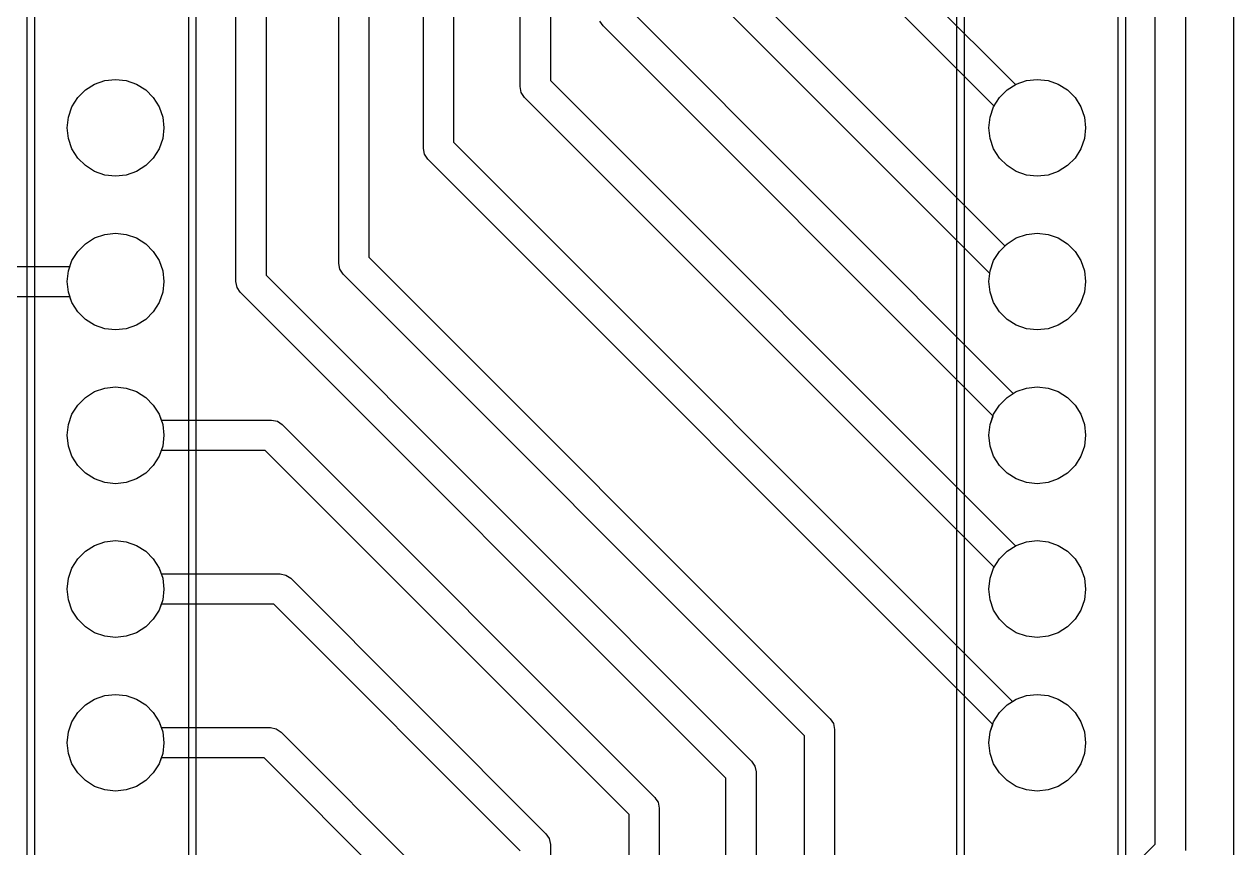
# Model space of a CAD drawing. Extents: x 10 to 287, y -200 to -10.
# Drawn here: x 134.95 to 154.95, y -115.45 to -101.85 of the extents above; entities that cross this region are included whole.
import ezdxf

# ---------------------------------------------------------------- set-up
doc = ezdxf.new("R2010")
doc.units = 0
doc.layers.add('BLACK', color=7, linetype='CONTINUOUS')

msp = doc.modelspace()

# ---------------------------------------------------------------- linework, layer by layer
at = {"layer": 'BLACK', "linetype": 'CONTINUOUS'}
for p, q in [((154.95, -116.496), (154.95, -58.9036)), ((154.15, -60.5), (154.15, -115.5)), ((153.65, -115.396), (153.65, -60.6036)), ((135, -130.36), (135, -86.92)), ((143.65, -86.9), (143.65, -102.776)), ((143.15, -102.88), (143.15, -87.15)), ((142.05, -87.9), (142.05, -103.796)), ((141.55, -103.9), (141.55, -88.15)), ((137.79, -89.59), (137.79, -127.69)), ((135.12, -89.65), (135.12, -127.63)), ((137.67, -127.63), (137.67, -89.65)), ((150.37, -127.69), (150.37, -92.13)), ((150.49, -92.19), (150.49, -127.63)), ((153.04, -127.63), (153.04, -92.19)), ((153.16, -92.13), (153.16, -130.36)), ((140.65, -93.3), (140.65, -105.696)), ((140.15, -105.8), (140.15, -93.4036)), ((138.95, -94), (138.95, -105.996)), ((138.45, -106.1), (138.45, -94.1036)), ((147.55, -99.0564), (151.341, -102.847)), ((150.987, -103.201), (147.123, -99.3368)), ((146.45, -100.796), (151.165, -105.511)), ((150.915, -105.968), (146.023, -101.077)), ((144.95, -101.596), (151.304, -107.95)), ((144.523, -101.877), (144.469, -101.796)), ((150.969, -108.322), (144.523, -101.877)), ((136.113, -102.839), (136.282, -102.78)), ((136.113, -102.839), (136.282, -102.78)), ((136.113, -102.839), (136.282, -102.78)), ((136.282, -102.78), (136.46, -102.76)), ((136.282, -102.78), (136.46, -102.76)), ((136.282, -102.78), (136.46, -102.76)), ((136.46, -102.76), (136.638, -102.78)), ((136.46, -102.76), (136.638, -102.78)), ((136.46, -102.76), (136.638, -102.78)), ((136.638, -102.78), (136.807, -102.839)), ((136.638, -102.78), (136.807, -102.839)), ((136.638, -102.78), (136.807, -102.839)), ((143.65, -102.776), (151.341, -110.467)), ((151.353, -102.839), (151.522, -102.78)), ((151.353, -102.839), (151.522, -102.78)), ((151.353, -102.839), (151.522, -102.78)), ((151.522, -102.78), (151.7, -102.76)), ((151.522, -102.78), (151.7, -102.76)), ((151.522, -102.78), (151.7, -102.76)), ((151.7, -102.76), (151.878, -102.78)), ((151.7, -102.76), (151.878, -102.78)), ((151.7, -102.76), (151.878, -102.78)), ((151.878, -102.78), (152.047, -102.839)), ((151.878, -102.78), (152.047, -102.839)), ((151.878, -102.78), (152.047, -102.839)), ((135.835, -103.061), (135.961, -102.935)), ((135.835, -103.061), (135.961, -102.935)), ((135.835, -103.061), (135.961, -102.935)), ((135.961, -102.935), (136.113, -102.839)), ((135.961, -102.935), (136.113, -102.839)), ((135.961, -102.935), (136.113, -102.839)), ((136.807, -102.839), (136.959, -102.935)), ((136.807, -102.839), (136.959, -102.935)), ((136.807, -102.839), (136.959, -102.935)), ((136.959, -102.935), (137.085, -103.061)), ((136.959, -102.935), (137.085, -103.061)), ((136.959, -102.935), (137.085, -103.061)), ((143.169, -102.976), (143.15, -102.88)), ((143.223, -103.057), (143.169, -102.976)), ((151.075, -103.061), (151.201, -102.935)), ((151.075, -103.061), (151.201, -102.935)), ((151.201, -102.935), (151.353, -102.839)), ((151.201, -102.935), (151.353, -102.839)), ((151.341, -102.847), (151.353, -102.839)), ((152.047, -102.839), (152.199, -102.935)), ((152.047, -102.839), (152.199, -102.935)), ((152.047, -102.839), (152.199, -102.935)), ((152.199, -102.935), (152.325, -103.061)), ((152.199, -102.935), (152.325, -103.061)), ((152.199, -102.935), (152.325, -103.061)), ((135.739, -103.213), (135.835, -103.061)), ((135.739, -103.213), (135.835, -103.061)), ((135.739, -103.213), (135.835, -103.061)), ((137.085, -103.061), (137.181, -103.213)), ((137.085, -103.061), (137.181, -103.213)), ((137.085, -103.061), (137.181, -103.213)), ((150.987, -110.821), (143.223, -103.057)), ((150.979, -103.213), (151.075, -103.061)), ((150.979, -103.213), (151.075, -103.061)), ((152.325, -103.061), (152.421, -103.213)), ((152.325, -103.061), (152.421, -103.213)), ((152.325, -103.061), (152.421, -103.213)), ((135.66, -103.56), (135.68, -103.382)), ((135.66, -103.56), (135.68, -103.382)), ((135.66, -103.56), (135.68, -103.382)), ((135.68, -103.382), (135.739, -103.213)), ((135.68, -103.382), (135.739, -103.213)), ((135.68, -103.382), (135.739, -103.213)), ((137.181, -103.213), (137.24, -103.382)), ((137.181, -103.213), (137.24, -103.382)), ((137.181, -103.213), (137.24, -103.382)), ((137.24, -103.382), (137.26, -103.56)), ((137.24, -103.382), (137.26, -103.56)), ((137.24, -103.382), (137.26, -103.56)), ((150.9, -103.56), (150.92, -103.382)), ((150.9, -103.56), (150.92, -103.382)), ((150.9, -103.56), (150.92, -103.382)), ((150.92, -103.382), (150.979, -103.213)), ((150.92, -103.382), (150.979, -103.213)), ((150.92, -103.382), (150.979, -103.213)), ((150.979, -103.213), (150.987, -103.201)), ((152.421, -103.213), (152.48, -103.382)), ((152.421, -103.213), (152.48, -103.382)), ((152.421, -103.213), (152.48, -103.382)), ((152.48, -103.382), (152.5, -103.56)), ((152.48, -103.382), (152.5, -103.56)), ((152.48, -103.382), (152.5, -103.56)), ((135.68, -103.738), (135.66, -103.56)), ((135.68, -103.738), (135.66, -103.56)), ((135.68, -103.738), (135.66, -103.56)), ((137.26, -103.56), (137.24, -103.738)), ((137.26, -103.56), (137.24, -103.738)), ((137.26, -103.56), (137.24, -103.738)), ((150.92, -103.738), (150.9, -103.56)), ((150.92, -103.738), (150.9, -103.56)), ((150.92, -103.738), (150.9, -103.56)), ((152.5, -103.56), (152.48, -103.738)), ((152.5, -103.56), (152.48, -103.738)), ((152.5, -103.56), (152.48, -103.738)), ((135.739, -103.907), (135.68, -103.738)), ((135.739, -103.907), (135.68, -103.738)), ((135.739, -103.907), (135.68, -103.738)), ((137.24, -103.738), (137.181, -103.907)), ((137.24, -103.738), (137.181, -103.907)), ((137.24, -103.738), (137.181, -103.907)), ((142.05, -103.796), (151.291, -113.038)), ((150.979, -103.907), (150.92, -103.738)), ((150.979, -103.907), (150.92, -103.738)), ((150.979, -103.907), (150.92, -103.738)), ((152.48, -103.738), (152.421, -103.907)), ((152.48, -103.738), (152.421, -103.907)), ((152.48, -103.738), (152.421, -103.907)), ((135.835, -104.059), (135.739, -103.907)), ((135.835, -104.059), (135.739, -103.907)), ((135.835, -104.059), (135.739, -103.907)), ((137.181, -103.907), (137.085, -104.059)), ((137.181, -103.907), (137.085, -104.059)), ((137.181, -103.907), (137.085, -104.059)), ((141.569, -103.996), (141.55, -103.9)), ((141.623, -104.077), (141.569, -103.996)), ((151.075, -104.059), (150.979, -103.907)), ((151.075, -104.059), (150.979, -103.907)), ((151.075, -104.059), (150.979, -103.907)), ((152.421, -103.907), (152.325, -104.059)), ((152.421, -103.907), (152.325, -104.059)), ((152.421, -103.907), (152.325, -104.059)), ((135.961, -104.185), (135.835, -104.059)), ((135.961, -104.185), (135.835, -104.059)), ((135.961, -104.185), (135.835, -104.059)), ((136.113, -104.281), (135.961, -104.185)), ((136.113, -104.281), (135.961, -104.185)), ((136.113, -104.281), (135.961, -104.185)), ((136.959, -104.185), (136.807, -104.281)), ((136.959, -104.185), (136.807, -104.281)), ((136.959, -104.185), (136.807, -104.281)), ((137.085, -104.059), (136.959, -104.185)), ((137.085, -104.059), (136.959, -104.185)), ((137.085, -104.059), (136.959, -104.185)), ((150.964, -113.417), (141.623, -104.077)), ((151.201, -104.185), (151.075, -104.059)), ((151.201, -104.185), (151.075, -104.059)), ((151.201, -104.185), (151.075, -104.059)), ((151.353, -104.281), (151.201, -104.185)), ((151.353, -104.281), (151.201, -104.185)), ((151.353, -104.281), (151.201, -104.185)), ((152.199, -104.185), (152.047, -104.281)), ((152.199, -104.185), (152.047, -104.281)), ((152.199, -104.185), (152.047, -104.281)), ((152.325, -104.059), (152.199, -104.185)), ((152.325, -104.059), (152.199, -104.185)), ((152.325, -104.059), (152.199, -104.185)), ((136.282, -104.34), (136.113, -104.281)), ((136.282, -104.34), (136.113, -104.281)), ((136.282, -104.34), (136.113, -104.281)), ((136.46, -104.36), (136.282, -104.34)), ((136.46, -104.36), (136.282, -104.34)), ((136.46, -104.36), (136.282, -104.34)), ((136.638, -104.34), (136.46, -104.36)), ((136.638, -104.34), (136.46, -104.36)), ((136.638, -104.34), (136.46, -104.36)), ((136.807, -104.281), (136.638, -104.34)), ((136.807, -104.281), (136.638, -104.34)), ((136.807, -104.281), (136.638, -104.34)), ((151.522, -104.34), (151.353, -104.281)), ((151.522, -104.34), (151.353, -104.281)), ((151.522, -104.34), (151.353, -104.281)), ((151.7, -104.36), (151.522, -104.34)), ((151.7, -104.36), (151.522, -104.34)), ((151.7, -104.36), (151.522, -104.34)), ((151.878, -104.34), (151.7, -104.36)), ((151.878, -104.34), (151.7, -104.36)), ((151.878, -104.34), (151.7, -104.36)), ((152.047, -104.281), (151.878, -104.34)), ((152.047, -104.281), (151.878, -104.34)), ((152.047, -104.281), (151.878, -104.34)), ((135.961, -105.475), (136.113, -105.379)), ((135.961, -105.475), (136.113, -105.379)), ((135.961, -105.475), (136.113, -105.379)), ((136.113, -105.379), (136.282, -105.32)), ((136.113, -105.379), (136.282, -105.32)), ((136.113, -105.379), (136.282, -105.32)), ((136.282, -105.32), (136.46, -105.3)), ((136.282, -105.32), (136.46, -105.3)), ((136.282, -105.32), (136.46, -105.3)), ((136.46, -105.3), (136.638, -105.32)), ((136.46, -105.3), (136.638, -105.32)), ((136.46, -105.3), (136.638, -105.32)), ((136.638, -105.32), (136.807, -105.379)), ((136.638, -105.32), (136.807, -105.379)), ((136.638, -105.32), (136.807, -105.379)), ((136.807, -105.379), (136.959, -105.475)), ((136.807, -105.379), (136.959, -105.475)), ((136.807, -105.379), (136.959, -105.475)), ((151.201, -105.475), (151.353, -105.379)), ((151.201, -105.475), (151.353, -105.379)), ((151.201, -105.475), (151.353, -105.379)), ((151.353, -105.379), (151.522, -105.32)), ((151.353, -105.379), (151.522, -105.32)), ((151.353, -105.379), (151.522, -105.32)), ((151.522, -105.32), (151.7, -105.3)), ((151.522, -105.32), (151.7, -105.3)), ((151.522, -105.32), (151.7, -105.3)), ((151.7, -105.3), (151.878, -105.32)), ((151.7, -105.3), (151.878, -105.32)), ((151.7, -105.3), (151.878, -105.32)), ((151.878, -105.32), (152.047, -105.379)), ((151.878, -105.32), (152.047, -105.379)), ((151.878, -105.32), (152.047, -105.379)), ((152.047, -105.379), (152.199, -105.475)), ((152.047, -105.379), (152.199, -105.475)), ((152.047, -105.379), (152.199, -105.475)), ((135.835, -105.601), (135.961, -105.475)), ((135.835, -105.601), (135.961, -105.475)), ((135.835, -105.601), (135.961, -105.475)), ((136.959, -105.475), (137.085, -105.601)), ((136.959, -105.475), (137.085, -105.601)), ((136.959, -105.475), (137.085, -105.601)), ((151.075, -105.601), (151.201, -105.475)), ((151.075, -105.601), (151.201, -105.475)), ((151.165, -105.511), (151.201, -105.475)), ((152.199, -105.475), (152.325, -105.601)), ((152.199, -105.475), (152.325, -105.601)), ((152.199, -105.475), (152.325, -105.601)), ((135.68, -105.922), (135.739, -105.753)), ((135.68, -105.922), (135.739, -105.753)), ((135.705, -105.85), (135.739, -105.753)), ((135.739, -105.753), (135.835, -105.601)), ((135.739, -105.753), (135.835, -105.601)), ((135.739, -105.753), (135.835, -105.601)), ((137.085, -105.601), (137.181, -105.753)), ((137.085, -105.601), (137.181, -105.753)), ((137.085, -105.601), (137.181, -105.753)), ((137.181, -105.753), (137.24, -105.922)), ((137.181, -105.753), (137.24, -105.922)), ((137.181, -105.753), (137.24, -105.922)), ((140.169, -105.896), (140.15, -105.8)), ((140.65, -105.696), (148.277, -113.323)), ((150.92, -105.922), (150.979, -105.753)), ((150.92, -105.922), (150.979, -105.753)), ((150.979, -105.753), (151.075, -105.601)), ((150.979, -105.753), (151.075, -105.601)), ((152.325, -105.601), (152.421, -105.753)), ((152.325, -105.601), (152.421, -105.753)), ((152.325, -105.601), (152.421, -105.753)), ((152.421, -105.753), (152.48, -105.922)), ((152.421, -105.753), (152.48, -105.922)), ((152.421, -105.753), (152.48, -105.922)), ((134, -105.85), (135.705, -105.85)), ((135.66, -106.1), (135.68, -105.922)), ((135.66, -106.1), (135.68, -105.922)), ((137.24, -105.922), (137.26, -106.1)), ((137.24, -105.922), (137.26, -106.1)), ((137.24, -105.922), (137.26, -106.1)), ((138.95, -105.996), (146.977, -114.023)), ((140.223, -105.977), (140.169, -105.896)), ((147.85, -113.604), (140.223, -105.977)), ((150.9, -106.1), (150.92, -105.922)), ((150.9, -106.1), (150.92, -105.922)), ((150.9, -106.1), (150.915, -105.968)), ((152.48, -105.922), (152.5, -106.1)), ((152.48, -105.922), (152.5, -106.1)), ((152.48, -105.922), (152.5, -106.1)), ((135.68, -106.278), (135.66, -106.1)), ((135.68, -106.278), (135.66, -106.1)), ((137.26, -106.1), (137.24, -106.278)), ((137.26, -106.1), (137.24, -106.278)), ((137.26, -106.1), (137.24, -106.278)), ((138.469, -106.196), (138.45, -106.1)), ((138.523, -106.277), (138.469, -106.196)), ((150.92, -106.278), (150.9, -106.1)), ((150.92, -106.278), (150.9, -106.1)), ((150.92, -106.278), (150.9, -106.1)), ((152.5, -106.1), (152.48, -106.278)), ((152.5, -106.1), (152.48, -106.278)), ((152.5, -106.1), (152.48, -106.278)), ((135.705, -106.35), (134.104, -106.35)), ((135.739, -106.447), (135.68, -106.278)), ((135.739, -106.447), (135.68, -106.278)), ((135.739, -106.447), (135.705, -106.35)), ((137.24, -106.278), (137.181, -106.447)), ((137.24, -106.278), (137.181, -106.447)), ((137.24, -106.278), (137.181, -106.447)), ((146.55, -114.304), (138.523, -106.277)), ((150.979, -106.447), (150.92, -106.278)), ((150.979, -106.447), (150.92, -106.278)), ((150.979, -106.447), (150.92, -106.278)), ((152.48, -106.278), (152.421, -106.447)), ((152.48, -106.278), (152.421, -106.447)), ((152.48, -106.278), (152.421, -106.447)), ((135.835, -106.599), (135.739, -106.447)), ((135.835, -106.599), (135.739, -106.447)), ((135.835, -106.599), (135.739, -106.447)), ((135.961, -106.725), (135.835, -106.599)), ((135.961, -106.725), (135.835, -106.599)), ((135.961, -106.725), (135.835, -106.599)), ((137.085, -106.599), (136.959, -106.725)), ((137.085, -106.599), (136.959, -106.725)), ((137.085, -106.599), (136.959, -106.725)), ((137.181, -106.447), (137.085, -106.599)), ((137.181, -106.447), (137.085, -106.599)), ((137.181, -106.447), (137.085, -106.599)), ((151.075, -106.599), (150.979, -106.447)), ((151.075, -106.599), (150.979, -106.447)), ((151.075, -106.599), (150.979, -106.447)), ((151.201, -106.725), (151.075, -106.599)), ((151.201, -106.725), (151.075, -106.599)), ((151.201, -106.725), (151.075, -106.599)), ((152.325, -106.599), (152.199, -106.725)), ((152.325, -106.599), (152.199, -106.725)), ((152.325, -106.599), (152.199, -106.725)), ((152.421, -106.447), (152.325, -106.599)), ((152.421, -106.447), (152.325, -106.599)), ((152.421, -106.447), (152.325, -106.599)), ((136.113, -106.821), (135.961, -106.725)), ((136.113, -106.821), (135.961, -106.725)), ((136.113, -106.821), (135.961, -106.725)), ((136.959, -106.725), (136.807, -106.821)), ((136.959, -106.725), (136.807, -106.821)), ((136.959, -106.725), (136.807, -106.821)), ((151.353, -106.821), (151.201, -106.725)), ((151.353, -106.821), (151.201, -106.725)), ((151.353, -106.821), (151.201, -106.725)), ((152.199, -106.725), (152.047, -106.821)), ((152.199, -106.725), (152.047, -106.821)), ((152.199, -106.725), (152.047, -106.821)), ((136.282, -106.88), (136.113, -106.821)), ((136.282, -106.88), (136.113, -106.821)), ((136.282, -106.88), (136.113, -106.821)), ((136.46, -106.9), (136.282, -106.88)), ((136.46, -106.9), (136.282, -106.88)), ((136.46, -106.9), (136.282, -106.88)), ((136.638, -106.88), (136.46, -106.9)), ((136.638, -106.88), (136.46, -106.9)), ((136.638, -106.88), (136.46, -106.9)), ((136.807, -106.821), (136.638, -106.88)), ((136.807, -106.821), (136.638, -106.88)), ((136.807, -106.821), (136.638, -106.88)), ((151.522, -106.88), (151.353, -106.821)), ((151.522, -106.88), (151.353, -106.821)), ((151.522, -106.88), (151.353, -106.821)), ((151.7, -106.9), (151.522, -106.88)), ((151.7, -106.9), (151.522, -106.88)), ((151.7, -106.9), (151.522, -106.88)), ((151.878, -106.88), (151.7, -106.9)), ((151.878, -106.88), (151.7, -106.9)), ((151.878, -106.88), (151.7, -106.9)), ((152.047, -106.821), (151.878, -106.88)), ((152.047, -106.821), (151.878, -106.88)), ((152.047, -106.821), (151.878, -106.88)), ((135.961, -108.015), (136.113, -107.919)), ((135.961, -108.015), (136.113, -107.919)), ((135.961, -108.015), (136.113, -107.919)), ((136.113, -107.919), (136.282, -107.86)), ((136.113, -107.919), (136.282, -107.86)), ((136.113, -107.919), (136.282, -107.86)), ((136.282, -107.86), (136.46, -107.84)), ((136.282, -107.86), (136.46, -107.84)), ((136.282, -107.86), (136.46, -107.84)), ((136.46, -107.84), (136.638, -107.86)), ((136.46, -107.84), (136.638, -107.86)), ((136.46, -107.84), (136.638, -107.86)), ((136.638, -107.86), (136.807, -107.919)), ((136.638, -107.86), (136.807, -107.919)), ((136.638, -107.86), (136.807, -107.919)), ((136.807, -107.919), (136.959, -108.015)), ((136.807, -107.919), (136.959, -108.015)), ((136.807, -107.919), (136.959, -108.015)), ((151.201, -108.015), (151.353, -107.919)), ((151.201, -108.015), (151.353, -107.919)), ((151.304, -107.95), (151.353, -107.919)), ((151.353, -107.919), (151.522, -107.86)), ((151.353, -107.919), (151.522, -107.86)), ((151.353, -107.919), (151.522, -107.86)), ((151.522, -107.86), (151.7, -107.84)), ((151.522, -107.86), (151.7, -107.84)), ((151.522, -107.86), (151.7, -107.84)), ((151.7, -107.84), (151.878, -107.86)), ((151.7, -107.84), (151.878, -107.86)), ((151.7, -107.84), (151.878, -107.86)), ((151.878, -107.86), (152.047, -107.919)), ((151.878, -107.86), (152.047, -107.919)), ((151.878, -107.86), (152.047, -107.919)), ((152.047, -107.919), (152.199, -108.015)), ((152.047, -107.919), (152.199, -108.015)), ((152.047, -107.919), (152.199, -108.015)), ((135.739, -108.293), (135.835, -108.141)), ((135.739, -108.293), (135.835, -108.141)), ((135.739, -108.293), (135.835, -108.141)), ((135.835, -108.141), (135.961, -108.015)), ((135.835, -108.141), (135.961, -108.015)), ((135.835, -108.141), (135.961, -108.015)), ((136.959, -108.015), (137.085, -108.141)), ((136.959, -108.015), (137.085, -108.141)), ((136.959, -108.015), (137.085, -108.141)), ((137.085, -108.141), (137.181, -108.293)), ((137.085, -108.141), (137.181, -108.293)), ((137.085, -108.141), (137.181, -108.293)), ((150.979, -108.293), (151.075, -108.141)), ((150.979, -108.293), (151.075, -108.141)), ((151.075, -108.141), (151.201, -108.015)), ((151.075, -108.141), (151.201, -108.015)), ((152.199, -108.015), (152.325, -108.141)), ((152.199, -108.015), (152.325, -108.141)), ((152.199, -108.015), (152.325, -108.141)), ((152.325, -108.141), (152.421, -108.293)), ((152.325, -108.141), (152.421, -108.293)), ((152.325, -108.141), (152.421, -108.293)), ((135.68, -108.462), (135.739, -108.293)), ((135.68, -108.462), (135.739, -108.293)), ((135.68, -108.462), (135.739, -108.293)), ((137.181, -108.293), (137.24, -108.462)), ((137.181, -108.293), (137.215, -108.39)), ((137.181, -108.293), (137.24, -108.462)), ((137.215, -108.39), (139.04, -108.39)), ((139.04, -108.39), (139.136, -108.409)), ((150.92, -108.462), (150.979, -108.293)), ((150.92, -108.462), (150.979, -108.293)), ((150.92, -108.462), (150.969, -108.322)), ((152.421, -108.293), (152.48, -108.462)), ((152.421, -108.293), (152.48, -108.462)), ((152.421, -108.293), (152.48, -108.462)), ((135.66, -108.64), (135.68, -108.462)), ((135.66, -108.64), (135.68, -108.462)), ((135.66, -108.64), (135.68, -108.462)), ((137.24, -108.462), (137.26, -108.64)), ((137.24, -108.462), (137.26, -108.64)), ((139.136, -108.409), (139.217, -108.463)), ((139.217, -108.463), (145.377, -114.623)), ((150.9, -108.64), (150.92, -108.462)), ((150.9, -108.64), (150.92, -108.462)), ((150.9, -108.64), (150.92, -108.462)), ((152.48, -108.462), (152.5, -108.64)), ((152.48, -108.462), (152.5, -108.64)), ((152.48, -108.462), (152.5, -108.64)), ((135.68, -108.818), (135.66, -108.64)), ((135.68, -108.818), (135.66, -108.64)), ((135.68, -108.818), (135.66, -108.64)), ((137.26, -108.64), (137.24, -108.818)), ((137.26, -108.64), (137.24, -108.818)), ((150.92, -108.818), (150.9, -108.64)), ((150.92, -108.818), (150.9, -108.64)), ((150.92, -108.818), (150.9, -108.64)), ((152.5, -108.64), (152.48, -108.818)), ((152.5, -108.64), (152.48, -108.818)), ((152.5, -108.64), (152.48, -108.818)), ((135.739, -108.987), (135.68, -108.818)), ((135.739, -108.987), (135.68, -108.818)), ((135.739, -108.987), (135.68, -108.818)), ((135.835, -109.139), (135.739, -108.987)), ((135.835, -109.139), (135.739, -108.987)), ((135.835, -109.139), (135.739, -108.987)), ((137.181, -108.987), (137.085, -109.139)), ((137.181, -108.987), (137.085, -109.139)), ((137.181, -108.987), (137.085, -109.139)), ((137.24, -108.818), (137.181, -108.987)), ((137.24, -108.818), (137.181, -108.987)), ((137.215, -108.89), (137.181, -108.987)), ((138.936, -108.89), (137.215, -108.89)), ((144.95, -114.904), (138.936, -108.89)), ((150.979, -108.987), (150.92, -108.818)), ((150.979, -108.987), (150.92, -108.818)), ((150.979, -108.987), (150.92, -108.818)), ((151.075, -109.139), (150.979, -108.987)), ((151.075, -109.139), (150.979, -108.987)), ((151.075, -109.139), (150.979, -108.987)), ((152.421, -108.987), (152.325, -109.139)), ((152.421, -108.987), (152.325, -109.139)), ((152.421, -108.987), (152.325, -109.139)), ((152.48, -108.818), (152.421, -108.987)), ((152.48, -108.818), (152.421, -108.987)), ((152.48, -108.818), (152.421, -108.987)), ((135.961, -109.265), (135.835, -109.139)), ((135.961, -109.265), (135.835, -109.139)), ((135.961, -109.265), (135.835, -109.139)), ((137.085, -109.139), (136.959, -109.265)), ((137.085, -109.139), (136.959, -109.265)), ((137.085, -109.139), (136.959, -109.265)), ((151.201, -109.265), (151.075, -109.139)), ((151.201, -109.265), (151.075, -109.139)), ((151.201, -109.265), (151.075, -109.139)), ((152.325, -109.139), (152.199, -109.265)), ((152.325, -109.139), (152.199, -109.265)), ((152.325, -109.139), (152.199, -109.265)), ((136.113, -109.361), (135.961, -109.265)), ((136.113, -109.361), (135.961, -109.265)), ((136.113, -109.361), (135.961, -109.265)), ((136.282, -109.42), (136.113, -109.361)), ((136.282, -109.42), (136.113, -109.361)), ((136.282, -109.42), (136.113, -109.361)), ((136.807, -109.361), (136.638, -109.42)), ((136.807, -109.361), (136.638, -109.42)), ((136.807, -109.361), (136.638, -109.42)), ((136.959, -109.265), (136.807, -109.361)), ((136.959, -109.265), (136.807, -109.361)), ((136.959, -109.265), (136.807, -109.361)), ((151.353, -109.361), (151.201, -109.265)), ((151.353, -109.361), (151.201, -109.265)), ((151.353, -109.361), (151.201, -109.265)), ((151.522, -109.42), (151.353, -109.361)), ((151.522, -109.42), (151.353, -109.361)), ((151.522, -109.42), (151.353, -109.361)), ((152.047, -109.361), (151.878, -109.42)), ((152.047, -109.361), (151.878, -109.42)), ((152.047, -109.361), (151.878, -109.42)), ((152.199, -109.265), (152.047, -109.361)), ((152.199, -109.265), (152.047, -109.361)), ((152.199, -109.265), (152.047, -109.361)), ((136.46, -109.44), (136.282, -109.42)), ((136.46, -109.44), (136.282, -109.42)), ((136.46, -109.44), (136.282, -109.42)), ((136.638, -109.42), (136.46, -109.44)), ((136.638, -109.42), (136.46, -109.44)), ((136.638, -109.42), (136.46, -109.44)), ((151.7, -109.44), (151.522, -109.42)), ((151.7, -109.44), (151.522, -109.42)), ((151.7, -109.44), (151.522, -109.42)), ((151.878, -109.42), (151.7, -109.44)), ((151.878, -109.42), (151.7, -109.44)), ((151.878, -109.42), (151.7, -109.44)), ((136.113, -110.459), (136.282, -110.4)), ((136.113, -110.459), (136.282, -110.4)), ((136.113, -110.459), (136.282, -110.4)), ((136.282, -110.4), (136.46, -110.38)), ((136.282, -110.4), (136.46, -110.38)), ((136.282, -110.4), (136.46, -110.38)), ((136.46, -110.38), (136.638, -110.4)), ((136.46, -110.38), (136.638, -110.4)), ((136.46, -110.38), (136.638, -110.4)), ((136.638, -110.4), (136.807, -110.459)), ((136.638, -110.4), (136.807, -110.459)), ((136.638, -110.4), (136.807, -110.459)), ((151.353, -110.459), (151.522, -110.4)), ((151.353, -110.459), (151.522, -110.4)), ((151.353, -110.459), (151.522, -110.4)), ((151.522, -110.4), (151.7, -110.38)), ((151.522, -110.4), (151.7, -110.38)), ((151.522, -110.4), (151.7, -110.38)), ((151.7, -110.38), (151.878, -110.4)), ((151.7, -110.38), (151.878, -110.4)), ((151.7, -110.38), (151.878, -110.4)), ((151.878, -110.4), (152.047, -110.459)), ((151.878, -110.4), (152.047, -110.459)), ((151.878, -110.4), (152.047, -110.459)), ((135.835, -110.681), (135.961, -110.555)), ((135.835, -110.681), (135.961, -110.555)), ((135.835, -110.681), (135.961, -110.555)), ((135.961, -110.555), (136.113, -110.459)), ((135.961, -110.555), (136.113, -110.459)), ((135.961, -110.555), (136.113, -110.459)), ((136.807, -110.459), (136.959, -110.555)), ((136.807, -110.459), (136.959, -110.555)), ((136.807, -110.459), (136.959, -110.555)), ((136.959, -110.555), (137.085, -110.681)), ((136.959, -110.555), (137.085, -110.681)), ((136.959, -110.555), (137.085, -110.681)), ((151.075, -110.681), (151.201, -110.555)), ((151.075, -110.681), (151.201, -110.555)), ((151.201, -110.555), (151.353, -110.459)), ((151.201, -110.555), (151.353, -110.459)), ((151.341, -110.467), (151.353, -110.459)), ((152.047, -110.459), (152.199, -110.555)), ((152.047, -110.459), (152.199, -110.555)), ((152.047, -110.459), (152.199, -110.555)), ((152.199, -110.555), (152.325, -110.681)), ((152.199, -110.555), (152.325, -110.681)), ((152.199, -110.555), (152.325, -110.681)), ((135.739, -110.833), (135.835, -110.681)), ((135.739, -110.833), (135.835, -110.681)), ((135.739, -110.833), (135.835, -110.681)), ((137.085, -110.681), (137.181, -110.833)), ((137.085, -110.681), (137.181, -110.833)), ((137.085, -110.681), (137.181, -110.833)), ((150.979, -110.833), (151.075, -110.681)), ((150.979, -110.833), (151.075, -110.681)), ((152.325, -110.681), (152.421, -110.833)), ((152.325, -110.681), (152.421, -110.833)), ((152.325, -110.681), (152.421, -110.833)), ((135.68, -111.002), (135.739, -110.833)), ((135.68, -111.002), (135.739, -110.833)), ((135.68, -111.002), (135.739, -110.833)), ((137.181, -110.833), (137.24, -111.002)), ((137.181, -110.833), (137.215, -110.93)), ((137.181, -110.833), (137.24, -111.002)), ((137.215, -110.93), (139.18, -110.93)), ((139.18, -110.93), (139.276, -110.949)), ((139.276, -110.949), (139.357, -111.003)), ((150.92, -111.002), (150.979, -110.833)), ((150.92, -111.002), (150.979, -110.833)), ((150.92, -111.002), (150.979, -110.833)), ((150.979, -110.833), (150.987, -110.821)), ((152.421, -110.833), (152.48, -111.002)), ((152.421, -110.833), (152.48, -111.002)), ((152.421, -110.833), (152.48, -111.002)), ((135.66, -111.18), (135.68, -111.002)), ((135.66, -111.18), (135.68, -111.002)), ((135.66, -111.18), (135.68, -111.002)), ((135.68, -111.358), (135.66, -111.18)), ((135.68, -111.358), (135.66, -111.18)), ((135.68, -111.358), (135.66, -111.18)), ((137.24, -111.002), (137.26, -111.18)), ((137.24, -111.002), (137.26, -111.18)), ((137.26, -111.18), (137.24, -111.358)), ((137.26, -111.18), (137.24, -111.358)), ((139.357, -111.003), (143.577, -115.223)), ((150.9, -111.18), (150.92, -111.002)), ((150.9, -111.18), (150.92, -111.002)), ((150.9, -111.18), (150.92, -111.002)), ((150.92, -111.358), (150.9, -111.18)), ((150.92, -111.358), (150.9, -111.18)), ((150.92, -111.358), (150.9, -111.18)), ((152.48, -111.002), (152.5, -111.18)), ((152.48, -111.002), (152.5, -111.18)), ((152.48, -111.002), (152.5, -111.18)), ((152.5, -111.18), (152.48, -111.358)), ((152.5, -111.18), (152.48, -111.358)), ((152.5, -111.18), (152.48, -111.358)), ((135.739, -111.527), (135.68, -111.358)), ((135.739, -111.527), (135.68, -111.358)), ((135.739, -111.527), (135.68, -111.358)), ((137.24, -111.358), (137.181, -111.527)), ((137.24, -111.358), (137.181, -111.527)), ((150.979, -111.527), (150.92, -111.358)), ((150.979, -111.527), (150.92, -111.358)), ((150.979, -111.527), (150.92, -111.358)), ((152.48, -111.358), (152.421, -111.527)), ((152.48, -111.358), (152.421, -111.527)), ((152.48, -111.358), (152.421, -111.527)), ((135.835, -111.679), (135.739, -111.527)), ((135.835, -111.679), (135.739, -111.527)), ((135.835, -111.679), (135.739, -111.527)), ((137.181, -111.527), (137.085, -111.679)), ((137.181, -111.527), (137.085, -111.679)), ((137.181, -111.527), (137.085, -111.679)), ((137.215, -111.43), (137.181, -111.527)), ((139.076, -111.43), (137.215, -111.43)), ((143.15, -115.504), (139.076, -111.43)), ((151.075, -111.679), (150.979, -111.527)), ((151.075, -111.679), (150.979, -111.527)), ((151.075, -111.679), (150.979, -111.527)), ((152.421, -111.527), (152.325, -111.679)), ((152.421, -111.527), (152.325, -111.679)), ((152.421, -111.527), (152.325, -111.679)), ((135.961, -111.805), (135.835, -111.679)), ((135.961, -111.805), (135.835, -111.679)), ((135.961, -111.805), (135.835, -111.679)), ((137.085, -111.679), (136.959, -111.805)), ((137.085, -111.679), (136.959, -111.805)), ((137.085, -111.679), (136.959, -111.805)), ((151.201, -111.805), (151.075, -111.679)), ((151.201, -111.805), (151.075, -111.679)), ((151.201, -111.805), (151.075, -111.679)), ((152.325, -111.679), (152.199, -111.805)), ((152.325, -111.679), (152.199, -111.805)), ((152.325, -111.679), (152.199, -111.805)), ((136.113, -111.901), (135.961, -111.805)), ((136.113, -111.901), (135.961, -111.805)), ((136.113, -111.901), (135.961, -111.805)), ((136.282, -111.96), (136.113, -111.901)), ((136.282, -111.96), (136.113, -111.901)), ((136.282, -111.96), (136.113, -111.901)), ((136.46, -111.98), (136.282, -111.96)), ((136.46, -111.98), (136.282, -111.96)), ((136.46, -111.98), (136.282, -111.96)), ((136.638, -111.96), (136.46, -111.98)), ((136.638, -111.96), (136.46, -111.98)), ((136.638, -111.96), (136.46, -111.98)), ((136.807, -111.901), (136.638, -111.96)), ((136.807, -111.901), (136.638, -111.96)), ((136.807, -111.901), (136.638, -111.96)), ((136.959, -111.805), (136.807, -111.901)), ((136.959, -111.805), (136.807, -111.901)), ((136.959, -111.805), (136.807, -111.901)), ((151.353, -111.901), (151.201, -111.805)), ((151.353, -111.901), (151.201, -111.805)), ((151.353, -111.901), (151.201, -111.805)), ((151.522, -111.96), (151.353, -111.901)), ((151.522, -111.96), (151.353, -111.901)), ((151.522, -111.96), (151.353, -111.901)), ((151.7, -111.98), (151.522, -111.96)), ((151.7, -111.98), (151.522, -111.96)), ((151.7, -111.98), (151.522, -111.96)), ((151.878, -111.96), (151.7, -111.98)), ((151.878, -111.96), (151.7, -111.98)), ((151.878, -111.96), (151.7, -111.98)), ((152.047, -111.901), (151.878, -111.96)), ((152.047, -111.901), (151.878, -111.96)), ((152.047, -111.901), (151.878, -111.96)), ((152.199, -111.805), (152.047, -111.901)), ((152.199, -111.805), (152.047, -111.901)), ((152.199, -111.805), (152.047, -111.901)), ((135.961, -113.095), (136.113, -112.999)), ((135.961, -113.095), (136.113, -112.999)), ((135.961, -113.095), (136.113, -112.999)), ((136.113, -112.999), (136.282, -112.94)), ((136.113, -112.999), (136.282, -112.94)), ((136.113, -112.999), (136.282, -112.94)), ((136.282, -112.94), (136.46, -112.92)), ((136.282, -112.94), (136.46, -112.92)), ((136.282, -112.94), (136.46, -112.92)), ((136.46, -112.92), (136.638, -112.94)), ((136.46, -112.92), (136.638, -112.94)), ((136.46, -112.92), (136.638, -112.94)), ((136.638, -112.94), (136.807, -112.999)), ((136.638, -112.94), (136.807, -112.999)), ((136.638, -112.94), (136.807, -112.999)), ((136.807, -112.999), (136.959, -113.095)), ((136.807, -112.999), (136.959, -113.095)), ((136.807, -112.999), (136.959, -113.095)), ((151.201, -113.095), (151.353, -112.999)), ((151.201, -113.095), (151.353, -112.999)), ((151.291, -113.038), (151.353, -112.999)), ((151.353, -112.999), (151.522, -112.94)), ((151.353, -112.999), (151.522, -112.94)), ((151.353, -112.999), (151.522, -112.94)), ((151.522, -112.94), (151.7, -112.92)), ((151.522, -112.94), (151.7, -112.92)), ((151.522, -112.94), (151.7, -112.92)), ((151.7, -112.92), (151.878, -112.94)), ((151.7, -112.92), (151.878, -112.94)), ((151.7, -112.92), (151.878, -112.94)), ((151.878, -112.94), (152.047, -112.999)), ((151.878, -112.94), (152.047, -112.999)), ((151.878, -112.94), (152.047, -112.999)), ((152.047, -112.999), (152.199, -113.095)), ((152.047, -112.999), (152.199, -113.095)), ((152.047, -112.999), (152.199, -113.095)), ((135.835, -113.221), (135.961, -113.095)), ((135.835, -113.221), (135.961, -113.095)), ((135.835, -113.221), (135.961, -113.095)), ((136.959, -113.095), (137.085, -113.221)), ((136.959, -113.095), (137.085, -113.221)), ((136.959, -113.095), (137.085, -113.221)), ((151.075, -113.221), (151.201, -113.095)), ((151.075, -113.221), (151.201, -113.095)), ((152.199, -113.095), (152.325, -113.221)), ((152.199, -113.095), (152.325, -113.221)), ((152.199, -113.095), (152.325, -113.221)), ((135.68, -113.542), (135.739, -113.373)), ((135.68, -113.542), (135.739, -113.373)), ((135.68, -113.542), (135.739, -113.373)), ((135.739, -113.373), (135.835, -113.221)), ((135.739, -113.373), (135.835, -113.221)), ((135.739, -113.373), (135.835, -113.221)), ((137.085, -113.221), (137.181, -113.373)), ((137.085, -113.221), (137.181, -113.373)), ((137.085, -113.221), (137.181, -113.373)), ((137.181, -113.373), (137.24, -113.542)), ((137.181, -113.373), (137.215, -113.47)), ((137.181, -113.373), (137.24, -113.542)), ((148.277, -113.323), (148.277, -113.323)), ((148.277, -113.323), (148.331, -113.404)), ((150.92, -113.542), (150.979, -113.373)), ((150.92, -113.542), (150.979, -113.373)), ((150.979, -113.373), (151.075, -113.221)), ((150.979, -113.373), (151.075, -113.221)), ((152.325, -113.221), (152.421, -113.373)), ((152.325, -113.221), (152.421, -113.373)), ((152.325, -113.221), (152.421, -113.373)), ((152.421, -113.373), (152.48, -113.542)), ((152.421, -113.373), (152.48, -113.542)), ((152.421, -113.373), (152.48, -113.542)), ((135.66, -113.72), (135.68, -113.542)), ((135.66, -113.72), (135.68, -113.542)), ((135.66, -113.72), (135.68, -113.542)), ((137.215, -113.47), (139.02, -113.47)), ((137.24, -113.542), (137.26, -113.72)), ((137.24, -113.542), (137.26, -113.72)), ((139.02, -113.47), (139.116, -113.489)), ((139.116, -113.489), (139.197, -113.543)), ((139.197, -113.543), (141.877, -116.223)), ((148.331, -113.404), (148.35, -113.5)), ((148.35, -113.5), (148.35, -126.396)), ((150.9, -113.72), (150.92, -113.542)), ((150.9, -113.72), (150.92, -113.542)), ((150.9, -113.72), (150.92, -113.542)), ((150.92, -113.542), (150.964, -113.417)), ((152.48, -113.542), (152.5, -113.72)), ((152.48, -113.542), (152.5, -113.72)), ((152.48, -113.542), (152.5, -113.72)), ((135.68, -113.898), (135.66, -113.72)), ((135.68, -113.898), (135.66, -113.72)), ((135.68, -113.898), (135.66, -113.72)), ((137.26, -113.72), (137.24, -113.898)), ((137.26, -113.72), (137.24, -113.898)), ((147.85, -126.5), (147.85, -113.604)), ((150.92, -113.898), (150.9, -113.72)), ((150.92, -113.898), (150.9, -113.72)), ((150.92, -113.898), (150.9, -113.72)), ((152.5, -113.72), (152.48, -113.898)), ((152.5, -113.72), (152.48, -113.898)), ((152.5, -113.72), (152.48, -113.898)), ((135.739, -114.067), (135.68, -113.898)), ((135.739, -114.067), (135.68, -113.898)), ((135.739, -114.067), (135.68, -113.898)), ((137.24, -113.898), (137.181, -114.067)), ((137.24, -113.898), (137.181, -114.067)), ((137.215, -113.97), (137.181, -114.067)), ((138.916, -113.97), (137.215, -113.97)), ((141.45, -116.504), (138.916, -113.97)), ((150.979, -114.067), (150.92, -113.898)), ((150.979, -114.067), (150.92, -113.898)), ((150.979, -114.067), (150.92, -113.898)), ((152.48, -113.898), (152.421, -114.067)), ((152.48, -113.898), (152.421, -114.067)), ((152.48, -113.898), (152.421, -114.067)), ((135.835, -114.219), (135.739, -114.067)), ((135.835, -114.219), (135.739, -114.067)), ((135.835, -114.219), (135.739, -114.067)), ((137.181, -114.067), (137.085, -114.219)), ((137.181, -114.067), (137.085, -114.219)), ((137.181, -114.067), (137.085, -114.219)), ((146.977, -114.023), (147.031, -114.104)), ((147.031, -114.104), (147.05, -114.2)), ((147.05, -114.2), (147.05, -114.2)), ((147.05, -114.2), (147.05, -127.596)), ((151.075, -114.219), (150.979, -114.067)), ((151.075, -114.219), (150.979, -114.067)), ((151.075, -114.219), (150.979, -114.067)), ((152.421, -114.067), (152.325, -114.219)), ((152.421, -114.067), (152.325, -114.219)), ((152.421, -114.067), (152.325, -114.219)), ((135.961, -114.345), (135.835, -114.219)), ((135.961, -114.345), (135.835, -114.219)), ((135.961, -114.345), (135.835, -114.219)), ((136.113, -114.441), (135.961, -114.345)), ((136.113, -114.441), (135.961, -114.345)), ((136.113, -114.441), (135.961, -114.345)), ((136.959, -114.345), (136.807, -114.441)), ((136.959, -114.345), (136.807, -114.441)), ((136.959, -114.345), (136.807, -114.441)), ((137.085, -114.219), (136.959, -114.345)), ((137.085, -114.219), (136.959, -114.345)), ((137.085, -114.219), (136.959, -114.345)), ((146.55, -127.7), (146.55, -114.304)), ((151.201, -114.345), (151.075, -114.219)), ((151.201, -114.345), (151.075, -114.219)), ((151.201, -114.345), (151.075, -114.219)), ((151.353, -114.441), (151.201, -114.345)), ((151.353, -114.441), (151.201, -114.345)), ((151.353, -114.441), (151.201, -114.345)), ((152.199, -114.345), (152.047, -114.441)), ((152.199, -114.345), (152.047, -114.441)), ((152.199, -114.345), (152.047, -114.441)), ((152.325, -114.219), (152.199, -114.345)), ((152.325, -114.219), (152.199, -114.345)), ((152.325, -114.219), (152.199, -114.345)), ((136.282, -114.5), (136.113, -114.441)), ((136.282, -114.5), (136.113, -114.441)), ((136.282, -114.5), (136.113, -114.441)), ((136.46, -114.52), (136.282, -114.5)), ((136.46, -114.52), (136.282, -114.5)), ((136.46, -114.52), (136.282, -114.5)), ((136.638, -114.5), (136.46, -114.52)), ((136.638, -114.5), (136.46, -114.52)), ((136.638, -114.5), (136.46, -114.52)), ((136.807, -114.441), (136.638, -114.5)), ((136.807, -114.441), (136.638, -114.5)), ((136.807, -114.441), (136.638, -114.5)), ((151.522, -114.5), (151.353, -114.441)), ((151.522, -114.5), (151.353, -114.441)), ((151.522, -114.5), (151.353, -114.441)), ((151.7, -114.52), (151.522, -114.5)), ((151.7, -114.52), (151.522, -114.5)), ((151.7, -114.52), (151.522, -114.5)), ((151.878, -114.5), (151.7, -114.52)), ((151.878, -114.5), (151.7, -114.52)), ((151.878, -114.5), (151.7, -114.52)), ((152.047, -114.441), (151.878, -114.5)), ((152.047, -114.441), (151.878, -114.5)), ((152.047, -114.441), (151.878, -114.5)), ((145.377, -114.623), (145.377, -114.623)), ((145.377, -114.623), (145.395, -114.651)), ((145.395, -114.651), (145.431, -114.704)), ((145.431, -114.704), (145.45, -114.8)), ((145.45, -114.8), (145.45, -114.8)), ((145.45, -114.8), (145.45, -129.096)), ((144.95, -129.2), (144.95, -114.904)), ((143.577, -115.223), (143.631, -115.304)), ((143.631, -115.304), (143.65, -115.4)), ((143.65, -115.4), (143.65, -130.396)), ((153.036, -116.01), (153.65, -115.396))]:
    msp.add_line(p, q, dxfattribs=at)

doc.saveas('drawing.dxf')
